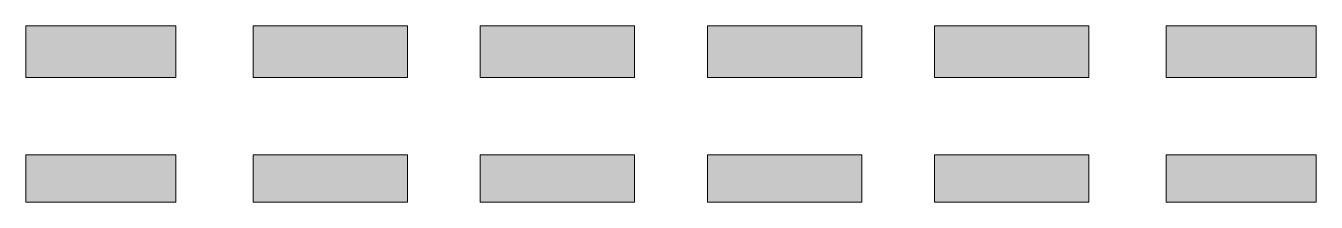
# Model space of a CAD drawing. Header units: metres. Extents: x 18 to 379, y 117 to 166.
import ezdxf

# ---------------------------------------------------------------- set-up
doc = ezdxf.new("R2010")
doc.units = ezdxf.units.M
doc.layers.add('FILL_WHITE_FFFFFF', color=7, linetype='Continuous', true_color=0xffffff)

msp = doc.modelspace()

# ---------------------------------------------------------------- hatches: boundary and pattern name
at = {"layer": 'FILL_WHITE_FFFFFF', "true_color": 0xffffff}
h = msp.add_hatch(color=7, dxfattribs=at)
h.dxf.hatch_style = 1
h.paths.add_polyline_path([(17.85, 165.75), (59.85, 165.75), (59.85, 151.35), (17.85, 151.35), (17.85, 165.75)])
h = msp.add_hatch(color=7, dxfattribs=at)
h.dxf.hatch_style = 1
h.paths.add_polyline_path([(81.45, 165.75), (124.65, 165.75), (124.65, 151.35), (81.45, 151.35), (81.45, 165.75)])
h = msp.add_hatch(color=7, dxfattribs=at)
h.dxf.hatch_style = 1
h.paths.add_polyline_path([(145.05, 165.75), (188.25, 165.75), (188.25, 151.35), (145.05, 151.35), (145.05, 165.75)])
h = msp.add_hatch(color=7, dxfattribs=at)
h.dxf.hatch_style = 1
h.paths.add_polyline_path([(208.65, 165.75), (251.85, 165.75), (251.85, 151.35), (208.65, 151.35), (208.65, 165.75)])
h = msp.add_hatch(color=7, dxfattribs=at)
h.dxf.hatch_style = 1
h.paths.add_polyline_path([(272.25, 165.75), (315.45, 165.75), (315.45, 151.35), (272.25, 151.35), (272.25, 165.75)])
h = msp.add_hatch(color=7, dxfattribs=at)
h.dxf.hatch_style = 1
h.paths.add_polyline_path([(337.05, 165.75), (379.05, 165.75), (379.05, 151.35), (337.05, 151.35), (337.05, 165.75)])
h = msp.add_hatch(color=7, dxfattribs=at)
h.dxf.hatch_style = 1
h.paths.add_polyline_path([(17.85, 129.75), (59.85, 129.75), (59.85, 116.55), (17.85, 116.55), (17.85, 129.75)])
h = msp.add_hatch(color=7, dxfattribs=at)
h.dxf.hatch_style = 1
h.paths.add_polyline_path([(81.45, 129.75), (124.65, 129.75), (124.65, 116.55), (81.45, 116.55), (81.45, 129.75)])
h = msp.add_hatch(color=7, dxfattribs=at)
h.dxf.hatch_style = 1
h.paths.add_polyline_path([(145.05, 129.75), (188.25, 129.75), (188.25, 116.55), (145.05, 116.55), (145.05, 129.75)])
h = msp.add_hatch(color=7, dxfattribs=at)
h.dxf.hatch_style = 1
h.paths.add_polyline_path([(208.65, 129.75), (251.85, 129.75), (251.85, 116.55), (208.65, 116.55), (208.65, 129.75)])
h = msp.add_hatch(color=7, dxfattribs=at)
h.dxf.hatch_style = 1
h.paths.add_polyline_path([(272.25, 129.75), (315.45, 129.75), (315.45, 116.55), (272.25, 116.55), (272.25, 129.75)])
h = msp.add_hatch(color=7, dxfattribs=at)
h.dxf.hatch_style = 1
h.paths.add_polyline_path([(337.05, 129.75), (379.05, 129.75), (379.05, 116.55), (337.05, 116.55), (337.05, 129.75)])

# ---------------------------------------------------------------- linework, layer by layer
at = {"layer": 'FILL_WHITE_FFFFFF', "lineweight": 0, "true_color": 0xffffff}
for points in [[(17.85, 165.75), (59.85, 165.75), (59.85, 151.35), (17.85, 151.35)], [(81.45, 165.75), (124.65, 165.75), (124.65, 151.35), (81.45, 151.35)], [(145.05, 165.75), (188.25, 165.75), (188.25, 151.35), (145.05, 151.35)], [(208.65, 165.75), (251.85, 165.75), (251.85, 151.35), (208.65, 151.35)], [(272.25, 165.75), (315.45, 165.75), (315.45, 151.35), (272.25, 151.35)], [(337.05, 165.75), (379.05, 165.75), (379.05, 151.35), (337.05, 151.35)], [(17.85, 129.75), (59.85, 129.75), (59.85, 116.55), (17.85, 116.55)], [(81.45, 129.75), (124.65, 129.75), (124.65, 116.55), (81.45, 116.55)], [(145.05, 129.75), (188.25, 129.75), (188.25, 116.55), (145.05, 116.55)], [(208.65, 129.75), (251.85, 129.75), (251.85, 116.55), (208.65, 116.55)], [(272.25, 129.75), (315.45, 129.75), (315.45, 116.55), (272.25, 116.55)], [(337.05, 129.75), (379.05, 129.75), (379.05, 116.55), (337.05, 116.55)]]:
    msp.add_lwpolyline(points, close=True, dxfattribs=at)

doc.saveas('drawing.dxf')
